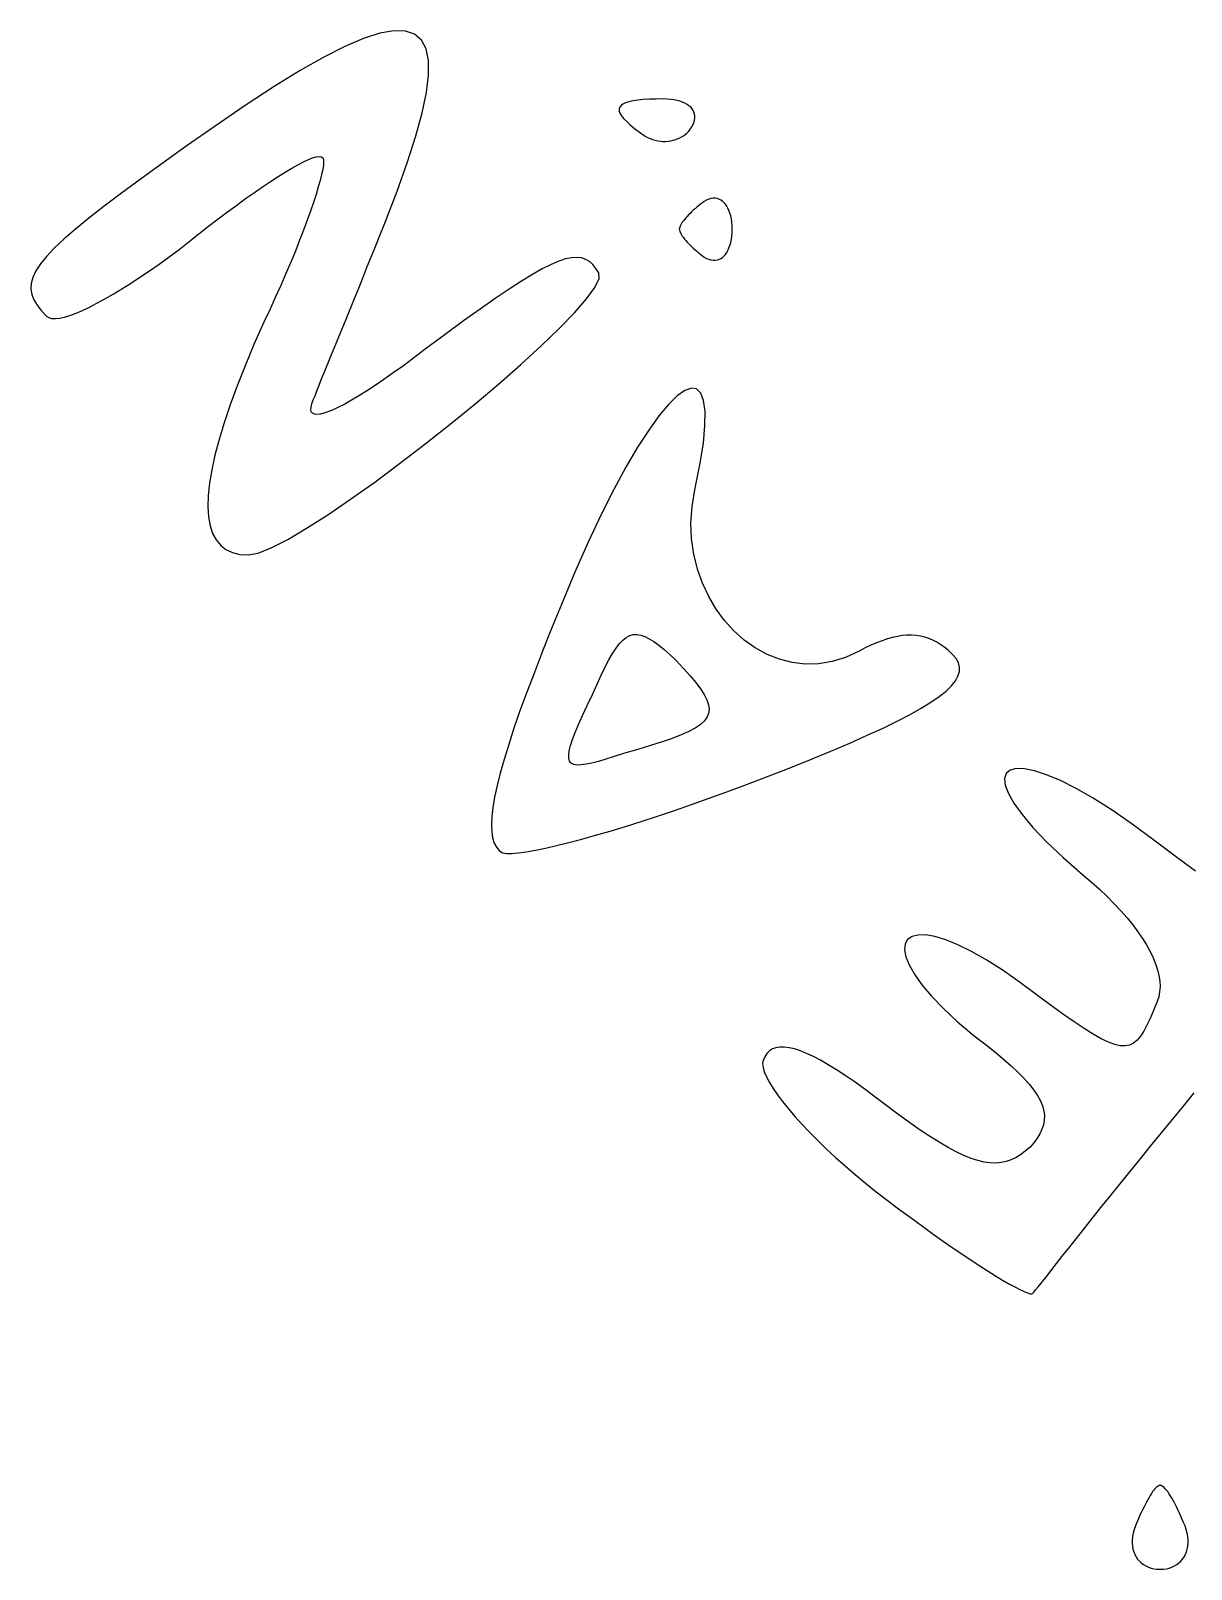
# Model space of a CAD drawing. Header units: metres. Extents: x -108.8 to -17.6, y -35.7 to 35.8.
# Drawn here: x -105.68 to -100.4, y -15.44 to -8.44 of the extents above; entities that cross this region are included whole.
import ezdxf

# ---------------------------------------------------------------- set-up
doc = ezdxf.new("R2010")
doc.units = ezdxf.units.M

msp = doc.modelspace()

# ---------------------------------------------------------------- linework, layer by layer
for p, q in [((-104.088, -8.45425), (-104.162, -8.47798)), ((-104.024, -8.44312), (-104.088, -8.45425)), ((-103.972, -8.44463), (-104.024, -8.44312)), ((-103.93, -8.45888), (-103.972, -8.44463)), ((-103.899, -8.48593), (-103.93, -8.45888)), ((-104.247, -8.51422), (-104.343, -8.56288)), ((-104.162, -8.47798), (-104.247, -8.51422)), ((-103.878, -8.52585), (-103.899, -8.48593)), ((-103.867, -8.57874), (-103.878, -8.52585)), ((-104.343, -8.56288), (-104.45, -8.62392)), ((-103.867, -8.64465), (-103.867, -8.57874)), ((-104.45, -8.62392), (-104.569, -8.69724)), ((-103.876, -8.72368), (-103.867, -8.64465)), ((-104.569, -8.69724), (-104.7, -8.78278)), ((-103.895, -8.81587), (-103.876, -8.72368)), ((-104.7, -8.78278), (-104.842, -8.88045)), ((-103.924, -8.92131), (-103.895, -8.81587)), ((-102.997, -8.79048), (-103, -8.7989)), ((-103, -8.7989), (-102.999, -8.8083)), ((-102.999, -8.8083), (-102.996, -8.81873)), ((-102.991, -8.78302), (-102.997, -8.79048)), ((-102.982, -8.77647), (-102.991, -8.78302)), ((-102.97, -8.77081), (-102.982, -8.77647)), ((-102.955, -8.76602), (-102.97, -8.77081)), ((-102.936, -8.76204), (-102.955, -8.76602)), ((-102.915, -8.75887), (-102.936, -8.76204)), ((-102.89, -8.75644), (-102.915, -8.75887)), ((-102.862, -8.75476), (-102.89, -8.75644)), ((-102.831, -8.75377), (-102.862, -8.75476)), ((-102.796, -8.75345), (-102.831, -8.75377)), ((-102.78, -8.75386), (-102.796, -8.75345)), ((-102.764, -8.7551), (-102.78, -8.75386)), ((-102.749, -8.75711), (-102.764, -8.7551)), ((-102.735, -8.75987), (-102.749, -8.75711)), ((-102.723, -8.76337), (-102.735, -8.75987)), ((-102.711, -8.76753), (-102.723, -8.76337)), ((-102.7, -8.77237), (-102.711, -8.76753)), ((-102.69, -8.77783), (-102.7, -8.77237)), ((-102.682, -8.78387), (-102.69, -8.77783)), ((-102.674, -8.79048), (-102.682, -8.78387)), ((-102.668, -8.79762), (-102.674, -8.79048)), ((-102.663, -8.80525), (-102.668, -8.79762)), ((-102.659, -8.81335), (-102.663, -8.80525)), ((-102.657, -8.8219), (-102.659, -8.81335)), ((-104.842, -8.88045), (-104.964, -8.96571)), ((-102.996, -8.81873), (-102.989, -8.8302)), ((-102.989, -8.8302), (-102.979, -8.84274)), ((-102.979, -8.84274), (-102.965, -8.8564)), ((-102.965, -8.8564), (-102.949, -8.8712)), ((-102.949, -8.8712), (-102.929, -8.88718)), ((-102.929, -8.88718), (-102.907, -8.90436)), ((-102.676, -8.89059), (-102.669, -8.88045)), ((-102.669, -8.88045), (-102.663, -8.86996)), ((-102.663, -8.86996), (-102.659, -8.85974)), ((-102.659, -8.85974), (-102.657, -8.84979)), ((-102.655, -8.83084), (-102.657, -8.8219)), ((-102.657, -8.84979), (-102.655, -8.84015)), ((-102.655, -8.84015), (-102.655, -8.83084)), ((-103.962, -9.04008), (-103.924, -8.92131)), ((-102.907, -8.90436), (-102.881, -8.92278)), ((-102.881, -8.92278), (-102.87, -8.9287)), ((-102.87, -8.9287), (-102.859, -8.93378)), ((-102.859, -8.93378), (-102.847, -8.93802)), ((-102.847, -8.93802), (-102.836, -8.94141)), ((-102.836, -8.94141), (-102.824, -8.94394)), ((-102.824, -8.94394), (-102.812, -8.94563)), ((-102.812, -8.94563), (-102.8, -8.94649)), ((-102.8, -8.94649), (-102.788, -8.94649)), ((-102.788, -8.94649), (-102.776, -8.94563)), ((-102.776, -8.94563), (-102.764, -8.94394)), ((-102.764, -8.94394), (-102.753, -8.94141)), ((-102.753, -8.94141), (-102.742, -8.93802)), ((-102.742, -8.93802), (-102.731, -8.93378)), ((-102.731, -8.93378), (-102.72, -8.9287)), ((-102.72, -8.9287), (-102.71, -8.92278)), ((-102.71, -8.92278), (-102.701, -8.916)), ((-102.701, -8.916), (-102.692, -8.90839)), ((-102.692, -8.90839), (-102.683, -8.89992)), ((-102.683, -8.89992), (-102.676, -8.89059)), ((-104.964, -8.96571), (-105.074, -9.04399)), ((-104.413, -9.0295), (-104.394, -9.0219)), ((-104.394, -9.0219), (-104.377, -9.01717)), ((-104.377, -9.01717), (-104.364, -9.01546)), ((-104.364, -9.01546), (-104.354, -9.01688)), ((-104.354, -9.01688), (-104.348, -9.02155)), ((-104.348, -9.02155), (-104.345, -9.02808)), ((-104.345, -9.02808), (-104.344, -9.03906)), ((-105.074, -9.04399), (-105.173, -9.11571)), ((-104.551, -9.10622), (-104.519, -9.08614)), ((-104.519, -9.08614), (-104.489, -9.06828)), ((-104.489, -9.06828), (-104.461, -9.05281)), ((-104.461, -9.05281), (-104.436, -9.03984)), ((-104.436, -9.03984), (-104.413, -9.0295)), ((-104.353, -9.09674), (-104.359, -9.12354)), ((-104.348, -9.07359), (-104.353, -9.09674)), ((-104.345, -9.05431), (-104.348, -9.07359)), ((-104.344, -9.03906), (-104.345, -9.05431)), ((-104.009, -9.17224), (-103.962, -9.04008)), ((-105.173, -9.11571), (-105.263, -9.18129)), ((-104.659, -9.17868), (-104.622, -9.15262)), ((-104.622, -9.15262), (-104.585, -9.12842)), ((-104.585, -9.12842), (-104.551, -9.10622)), ((-104.368, -9.15378), (-104.378, -9.18727)), ((-104.359, -9.12354), (-104.368, -9.15378)), ((-105.263, -9.18129), (-105.342, -9.24115)), ((-104.781, -9.26675), (-104.739, -9.23587)), ((-104.739, -9.23587), (-104.699, -9.20647)), ((-104.699, -9.20647), (-104.659, -9.17868)), ((-104.39, -9.22382), (-104.403, -9.26321)), ((-104.378, -9.18727), (-104.39, -9.22382)), ((-104.066, -9.31789), (-104.009, -9.17224)), ((-102.63, -9.23219), (-102.638, -9.23897)), ((-102.621, -9.22556), (-102.63, -9.23219)), ((-102.613, -9.21912), (-102.621, -9.22556)), ((-102.602, -9.2135), (-102.613, -9.21912)), ((-102.592, -9.20932), (-102.602, -9.2135)), ((-102.582, -9.20659), (-102.592, -9.20932)), ((-102.572, -9.20523), (-102.582, -9.20659)), ((-102.563, -9.20522), (-102.572, -9.20523)), ((-102.554, -9.20654), (-102.563, -9.20522)), ((-102.546, -9.20914), (-102.554, -9.20654)), ((-102.537, -9.21301), (-102.546, -9.20914)), ((-102.53, -9.21811), (-102.537, -9.21301)), ((-102.523, -9.2244), (-102.53, -9.21811)), ((-102.516, -9.23186), (-102.523, -9.2244)), ((-102.51, -9.24045), (-102.516, -9.23186)), ((-105.412, -9.29573), (-105.473, -9.34544)), ((-105.342, -9.24115), (-105.412, -9.29573)), ((-104.867, -9.33244), (-104.824, -9.29898)), ((-104.824, -9.29898), (-104.781, -9.26675)), ((-104.418, -9.30524), (-104.435, -9.34972)), ((-104.403, -9.26321), (-104.418, -9.30524)), ((-102.707, -9.30792), (-102.712, -9.31424)), ((-102.702, -9.30141), (-102.707, -9.30792)), ((-102.696, -9.29472), (-102.702, -9.30141)), ((-102.69, -9.2879), (-102.696, -9.29472)), ((-102.684, -9.28098), (-102.69, -9.2879)), ((-102.677, -9.27397), (-102.684, -9.28098)), ((-102.67, -9.26694), (-102.677, -9.27397)), ((-102.662, -9.25987), (-102.67, -9.26694)), ((-102.654, -9.25284), (-102.662, -9.25987)), ((-102.646, -9.24586), (-102.654, -9.25284)), ((-102.638, -9.23897), (-102.646, -9.24586)), ((-102.505, -9.25014), (-102.51, -9.24045)), ((-102.5, -9.26089), (-102.505, -9.25014)), ((-102.496, -9.27269), (-102.5, -9.26089)), ((-102.492, -9.28549), (-102.496, -9.27269)), ((-102.489, -9.29926), (-102.492, -9.28549)), ((-102.487, -9.31398), (-102.489, -9.29926)), ((-105.473, -9.34544), (-105.525, -9.3907)), ((-104.955, -9.40256), (-104.911, -9.36702)), ((-104.911, -9.36702), (-104.867, -9.33244)), ((-104.435, -9.34972), (-104.453, -9.39644)), ((-104.105, -9.41623), (-104.085, -9.36685)), ((-104.085, -9.36685), (-104.066, -9.31789)), ((-102.725, -9.34167), (-102.726, -9.3461)), ((-102.726, -9.3461), (-102.725, -9.35056)), ((-102.724, -9.33684), (-102.725, -9.34167)), ((-102.725, -9.35056), (-102.724, -9.35538)), ((-102.722, -9.33165), (-102.724, -9.33684)), ((-102.724, -9.35538), (-102.722, -9.36057)), ((-102.719, -9.32613), (-102.722, -9.33165)), ((-102.722, -9.36057), (-102.719, -9.36609)), ((-102.716, -9.32031), (-102.719, -9.32613)), ((-102.719, -9.36609), (-102.716, -9.3719)), ((-102.712, -9.31424), (-102.716, -9.32031)), ((-102.716, -9.3719), (-102.712, -9.37799)), ((-102.712, -9.37799), (-102.707, -9.38429)), ((-102.489, -9.39296), (-102.487, -9.37823)), ((-102.486, -9.32961), (-102.487, -9.31398)), ((-102.487, -9.37823), (-102.486, -9.36261)), ((-102.486, -9.3461), (-102.486, -9.32961)), ((-102.486, -9.36261), (-102.486, -9.3461)), ((-105.569, -9.43195), (-105.604, -9.46957)), ((-105.525, -9.3907), (-105.569, -9.43195)), ((-105.047, -9.47185), (-105.001, -9.43788)), ((-105.001, -9.43788), (-104.955, -9.40256)), ((-104.472, -9.44521), (-104.493, -9.49582)), ((-104.453, -9.39644), (-104.472, -9.44521)), ((-104.125, -9.46579), (-104.105, -9.41623)), ((-102.707, -9.38429), (-102.702, -9.39081)), ((-102.702, -9.39081), (-102.696, -9.39749)), ((-102.696, -9.39749), (-102.69, -9.40431)), ((-102.69, -9.40431), (-102.684, -9.41124)), ((-102.684, -9.41124), (-102.677, -9.41824)), ((-102.677, -9.41824), (-102.67, -9.42529)), ((-102.67, -9.42529), (-102.662, -9.43234)), ((-102.662, -9.43234), (-102.654, -9.43938)), ((-102.654, -9.43938), (-102.646, -9.44635)), ((-102.646, -9.44635), (-102.638, -9.45325)), ((-102.51, -9.45177), (-102.505, -9.44208)), ((-102.505, -9.44208), (-102.5, -9.43132)), ((-102.5, -9.43132), (-102.496, -9.41953)), ((-102.496, -9.41953), (-102.492, -9.40674)), ((-102.492, -9.40674), (-102.489, -9.39296)), ((-105.632, -9.50404), (-105.653, -9.53577)), ((-105.604, -9.46957), (-105.632, -9.50404)), ((-105.136, -9.53531), (-105.092, -9.50436)), ((-105.092, -9.50436), (-105.047, -9.47185)), ((-104.493, -9.49582), (-104.515, -9.54807)), ((-104.164, -9.56461), (-104.145, -9.51532)), ((-104.145, -9.51532), (-104.125, -9.46579)), ((-103.309, -9.50662), (-103.349, -9.52661)), ((-103.274, -9.49161), (-103.309, -9.50662)), ((-103.243, -9.48135), (-103.274, -9.49161)), ((-103.215, -9.47562), (-103.243, -9.48135)), ((-103.191, -9.4742), (-103.215, -9.47562)), ((-103.17, -9.47685), (-103.191, -9.4742)), ((-103.151, -9.48338), (-103.17, -9.47685)), ((-103.134, -9.49355), (-103.151, -9.48338)), ((-103.119, -9.50713), (-103.134, -9.49355)), ((-103.105, -9.52391), (-103.119, -9.50713)), ((-102.638, -9.45325), (-102.63, -9.46002)), ((-102.63, -9.46002), (-102.621, -9.46666)), ((-102.621, -9.46666), (-102.613, -9.47311)), ((-102.613, -9.47311), (-102.602, -9.47873)), ((-102.602, -9.47873), (-102.592, -9.48288)), ((-102.592, -9.48288), (-102.582, -9.48563)), ((-102.582, -9.48563), (-102.572, -9.487)), ((-102.572, -9.487), (-102.563, -9.487)), ((-102.563, -9.487), (-102.554, -9.48569)), ((-102.554, -9.48569), (-102.546, -9.48308)), ((-102.546, -9.48308), (-102.537, -9.4792)), ((-102.537, -9.4792), (-102.53, -9.47411)), ((-102.53, -9.47411), (-102.523, -9.46782)), ((-102.523, -9.46782), (-102.516, -9.46036)), ((-102.516, -9.46036), (-102.51, -9.45177)), ((-105.667, -9.56516), (-105.674, -9.59262)), ((-105.653, -9.53577), (-105.667, -9.56516)), ((-105.222, -9.59216), (-105.18, -9.56461)), ((-105.18, -9.56461), (-105.136, -9.53531)), ((-104.515, -9.54807), (-104.539, -9.60175)), ((-104.184, -9.61342), (-104.164, -9.56461)), ((-103.444, -9.5824), (-103.5, -9.61864)), ((-103.394, -9.55179), (-103.444, -9.5824)), ((-103.349, -9.52661), (-103.394, -9.55179)), ((-103.11, -9.61047), (-103.091, -9.57016)), ((-103.092, -9.54367), (-103.105, -9.52391)), ((-103.091, -9.57016), (-103.092, -9.54367)), ((-105.674, -9.59262), (-105.676, -9.61862)), ((-105.676, -9.61862), (-105.671, -9.64357)), ((-105.671, -9.64357), (-105.662, -9.66788)), ((-105.339, -9.66339), (-105.301, -9.64165)), ((-105.301, -9.64165), (-105.262, -9.61787)), ((-105.262, -9.61787), (-105.222, -9.59216)), ((-104.564, -9.65668), (-104.589, -9.71265)), ((-104.539, -9.60175), (-104.564, -9.65668)), ((-104.204, -9.66153), (-104.184, -9.61342)), ((-103.5, -9.61864), (-103.563, -9.66074)), ((-103.148, -9.66296), (-103.11, -9.61047)), ((-105.662, -9.66788), (-105.647, -9.69197)), ((-105.647, -9.69197), (-105.628, -9.71628)), ((-105.628, -9.71628), (-105.604, -9.74121)), ((-105.498, -9.7383), (-105.47, -9.72815)), ((-105.47, -9.72815), (-105.441, -9.71548)), ((-105.441, -9.71548), (-105.409, -9.70041)), ((-105.409, -9.70041), (-105.375, -9.68301)), ((-105.375, -9.68301), (-105.339, -9.66339)), ((-104.589, -9.71265), (-104.616, -9.76944)), ((-104.242, -9.75475), (-104.204, -9.66153)), ((-103.632, -9.70894), (-103.707, -9.76343)), ((-103.563, -9.66074), (-103.632, -9.70894)), ((-103.272, -9.79788), (-103.203, -9.72598)), ((-103.203, -9.72598), (-103.148, -9.66296)), ((-105.604, -9.74121), (-105.594, -9.74811)), ((-105.594, -9.74811), (-105.581, -9.75192)), ((-105.581, -9.75192), (-105.564, -9.75276)), ((-105.564, -9.75276), (-105.545, -9.7507)), ((-105.545, -9.7507), (-105.523, -9.74585)), ((-105.523, -9.74585), (-105.498, -9.7383)), ((-104.616, -9.76944), (-104.661, -9.87073)), ((-104.311, -9.92305), (-104.242, -9.75475)), ((-103.707, -9.76343), (-103.791, -9.82446)), ((-103.354, -9.87704), (-103.272, -9.79788)), ((-103.791, -9.82446), (-103.882, -9.89224)), ((-104.661, -9.87073), (-104.701, -9.9671)), ((-104.34, -9.99455), (-104.311, -9.92305)), ((-103.882, -9.89224), (-103.981, -9.967)), ((-103.447, -9.96181), (-103.354, -9.87704)), ((-104.701, -9.9671), (-104.737, -10.0585)), ((-104.353, -10.0264), (-104.34, -9.99455)), ((-104.027, -9.99959), (-104.07, -10.0296)), ((-103.981, -9.967), (-104.027, -9.99959)), ((-103.548, -10.0505), (-103.447, -9.96181)), ((-104.737, -10.0585), (-104.769, -10.145)), ((-104.375, -10.081), (-104.364, -10.0553)), ((-104.364, -10.0553), (-104.353, -10.0264)), ((-104.11, -10.0571), (-104.149, -10.082)), ((-104.07, -10.0296), (-104.11, -10.0571)), ((-103.656, -10.1416), (-103.548, -10.0505)), ((-102.671, -10.069), (-102.701, -10.0798)), ((-102.647, -10.0728), (-102.671, -10.069)), ((-102.628, -10.0913), (-102.647, -10.0728)), ((-104.769, -10.145), (-104.796, -10.2265)), ((-104.401, -10.1548), (-104.398, -10.1399)), ((-104.398, -10.1399), (-104.391, -10.1222)), ((-104.391, -10.1222), (-104.383, -10.1034)), ((-104.383, -10.1034), (-104.375, -10.081)), ((-104.248, -10.1412), (-104.276, -10.1557)), ((-104.217, -10.1241), (-104.248, -10.1412)), ((-104.184, -10.1044), (-104.217, -10.1241)), ((-104.149, -10.082), (-104.184, -10.1044)), ((-103.768, -10.2333), (-103.656, -10.1416)), ((-102.775, -10.1432), (-102.819, -10.1951)), ((-102.736, -10.1046), (-102.775, -10.1432)), ((-102.701, -10.0798), (-102.736, -10.1046)), ((-102.615, -10.1249), (-102.628, -10.0913)), ((-102.608, -10.1739), (-102.615, -10.1249)), ((-104.402, -10.167), (-104.401, -10.1548)), ((-104.4, -10.1765), (-104.402, -10.167)), ((-104.394, -10.1833), (-104.4, -10.1765)), ((-104.386, -10.1874), (-104.394, -10.1833)), ((-104.375, -10.1888), (-104.386, -10.1874)), ((-104.36, -10.1875), (-104.375, -10.1888)), ((-104.343, -10.1835), (-104.36, -10.1875)), ((-104.324, -10.1769), (-104.343, -10.1835)), ((-104.301, -10.1676), (-104.324, -10.1769)), ((-104.276, -10.1557), (-104.301, -10.1676)), ((-102.819, -10.1951), (-102.865, -10.2602)), ((-102.609, -10.2388), (-102.608, -10.1739)), ((-104.796, -10.2265), (-104.819, -10.303)), ((-103.883, -10.3241), (-103.768, -10.2333)), ((-102.865, -10.2602), (-102.916, -10.338)), ((-102.616, -10.3197), (-102.609, -10.2388)), ((-104.819, -10.303), (-104.838, -10.3744)), ((-103.998, -10.4123), (-103.883, -10.3241)), ((-102.916, -10.338), (-102.969, -10.4283)), ((-102.632, -10.4172), (-102.616, -10.3197)), ((-104.838, -10.3744), (-104.853, -10.4407)), ((-104.111, -10.4963), (-103.998, -10.4123)), ((-102.969, -10.4283), (-103.024, -10.5305)), ((-102.655, -10.5314), (-102.632, -10.4172)), ((-104.853, -10.4407), (-104.863, -10.5019)), ((-104.221, -10.5744), (-104.111, -10.4963)), ((-104.869, -10.5579), (-104.87, -10.6087)), ((-104.863, -10.5019), (-104.869, -10.5579)), ((-103.024, -10.5305), (-103.081, -10.6445)), ((-102.668, -10.6071), (-102.655, -10.5314)), ((-104.87, -10.6087), (-104.867, -10.6544)), ((-104.325, -10.645), (-104.221, -10.5744)), ((-102.673, -10.6815), (-102.668, -10.6071)), ((-104.867, -10.6544), (-104.86, -10.6948)), ((-104.86, -10.6948), (-104.849, -10.7299)), ((-104.507, -10.757), (-104.421, -10.7064)), ((-104.421, -10.7064), (-104.325, -10.645)), ((-103.081, -10.6445), (-103.14, -10.7699)), ((-102.67, -10.7541), (-102.673, -10.6815)), ((-104.849, -10.7299), (-104.833, -10.7596)), ((-104.833, -10.7596), (-104.812, -10.7841)), ((-104.582, -10.7953), (-104.507, -10.757)), ((-103.14, -10.7699), (-103.201, -10.9064)), ((-102.66, -10.8245), (-102.67, -10.7541)), ((-104.812, -10.7841), (-104.788, -10.8032)), ((-104.788, -10.8032), (-104.759, -10.8168)), ((-104.759, -10.8168), (-104.725, -10.825)), ((-104.725, -10.825), (-104.687, -10.8278)), ((-104.687, -10.8278), (-104.642, -10.8194)), ((-104.642, -10.8194), (-104.582, -10.7953)), ((-102.643, -10.8922), (-102.66, -10.8245)), ((-103.201, -10.9064), (-103.262, -11.0536)), ((-102.621, -10.9566), (-102.643, -10.8922)), ((-102.592, -11.0175), (-102.621, -10.9566)), ((-103.262, -11.0536), (-103.307, -11.1626)), ((-102.558, -11.0742), (-102.592, -11.0175)), ((-102.52, -11.1264), (-102.558, -11.0742)), ((-102.477, -11.1735), (-102.52, -11.1264)), ((-103.307, -11.1626), (-103.348, -11.2654)), ((-102.967, -11.2029), (-102.951, -11.1947)), ((-102.951, -11.1947), (-102.935, -11.1902)), ((-102.935, -11.1902), (-102.918, -11.1895)), ((-102.918, -11.1895), (-102.901, -11.1924)), ((-102.901, -11.1924), (-102.882, -11.1988)), ((-102.43, -11.2151), (-102.477, -11.1735)), ((-101.711, -11.195), (-101.733, -11.1984)), ((-101.69, -11.1932), (-101.711, -11.195)), ((-101.669, -11.1929), (-101.69, -11.1932)), ((-101.649, -11.1942), (-101.669, -11.1929)), ((-101.629, -11.1971), (-101.649, -11.1942)), ((-101.609, -11.2017), (-101.629, -11.1971)), ((-103.348, -11.2654), (-103.385, -11.362)), ((-103.029, -11.2758), (-103.013, -11.2514)), ((-103.013, -11.2514), (-102.998, -11.2312)), ((-102.998, -11.2312), (-102.982, -11.2151)), ((-102.982, -11.2151), (-102.967, -11.2029)), ((-102.882, -11.1988), (-102.863, -11.2088)), ((-102.863, -11.2088), (-102.842, -11.2221)), ((-102.842, -11.2221), (-102.819, -11.2387)), ((-102.819, -11.2387), (-102.795, -11.2586)), ((-102.795, -11.2586), (-102.768, -11.2815)), ((-102.38, -11.2508), (-102.43, -11.2151)), ((-102.326, -11.28), (-102.38, -11.2508)), ((-101.907, -11.2652), (-101.969, -11.2941)), ((-101.88, -11.2511), (-101.907, -11.2652)), ((-101.854, -11.2386), (-101.88, -11.2511)), ((-101.828, -11.2275), (-101.854, -11.2386)), ((-101.803, -11.2179), (-101.828, -11.2275)), ((-101.779, -11.2099), (-101.803, -11.2179)), ((-101.756, -11.2034), (-101.779, -11.2099)), ((-101.733, -11.1984), (-101.756, -11.2034)), ((-101.59, -11.2078), (-101.609, -11.2017)), ((-101.572, -11.2156), (-101.59, -11.2078)), ((-101.554, -11.225), (-101.572, -11.2156)), ((-101.536, -11.2361), (-101.554, -11.225)), ((-101.518, -11.2488), (-101.536, -11.2361)), ((-101.501, -11.2632), (-101.518, -11.2488)), ((-101.484, -11.2793), (-101.501, -11.2632)), ((-103.081, -11.3746), (-103.063, -11.3373)), ((-103.063, -11.3373), (-103.046, -11.3044)), ((-103.046, -11.3044), (-103.029, -11.2758)), ((-102.768, -11.2815), (-102.74, -11.3076)), ((-102.74, -11.3076), (-102.706, -11.3441)), ((-102.27, -11.3023), (-102.326, -11.28)), ((-102.212, -11.3173), (-102.27, -11.3023)), ((-102.153, -11.3244), (-102.212, -11.3173)), ((-102.092, -11.3232), (-102.153, -11.3244)), ((-102.031, -11.3132), (-102.092, -11.3232)), ((-101.969, -11.2941), (-102.031, -11.3132)), ((-101.467, -11.2985), (-101.484, -11.2793)), ((-101.456, -11.318), (-101.467, -11.2985)), ((-101.451, -11.3379), (-101.456, -11.318)), ((-101.451, -11.3584), (-101.451, -11.3379)), ((-103.385, -11.362), (-103.42, -11.4527)), ((-103.1, -11.4164), (-103.081, -11.3746)), ((-102.706, -11.3441), (-102.676, -11.3777)), ((-102.676, -11.3777), (-102.65, -11.4086)), ((-101.488, -11.4239), (-101.47, -11.4012)), ((-101.47, -11.4012), (-101.458, -11.3794)), ((-101.458, -11.3794), (-101.451, -11.3584)), ((-103.42, -11.4527), (-103.451, -11.5375)), ((-103.145, -11.5132), (-103.121, -11.4628)), ((-103.121, -11.4628), (-103.1, -11.4164)), ((-102.65, -11.4086), (-102.629, -11.4369)), ((-102.629, -11.4369), (-102.612, -11.463)), ((-102.612, -11.463), (-102.6, -11.487)), ((-101.581, -11.498), (-101.543, -11.4722)), ((-101.543, -11.4722), (-101.512, -11.4475)), ((-101.512, -11.4475), (-101.488, -11.4239)), ((-103.451, -11.5375), (-103.478, -11.6165)), ((-103.166, -11.5587), (-103.145, -11.5132)), ((-102.6, -11.487), (-102.593, -11.5092)), ((-102.593, -11.5092), (-102.59, -11.5297)), ((-102.59, -11.5297), (-102.593, -11.5489)), ((-101.676, -11.5536), (-101.625, -11.5252)), ((-101.625, -11.5252), (-101.581, -11.498)), ((-103.478, -11.6165), (-103.502, -11.6899)), ((-103.199, -11.6356), (-103.184, -11.5994)), ((-103.184, -11.5994), (-103.166, -11.5587)), ((-102.654, -11.616), (-102.683, -11.6314)), ((-102.631, -11.6002), (-102.654, -11.616)), ((-102.613, -11.5839), (-102.631, -11.6002)), ((-102.6, -11.5668), (-102.613, -11.5839)), ((-102.593, -11.5489), (-102.6, -11.5668)), ((-101.871, -11.6484), (-101.799, -11.6152)), ((-101.799, -11.6152), (-101.734, -11.5836)), ((-101.734, -11.5836), (-101.676, -11.5536)), ((-103.221, -11.6949), (-103.212, -11.6674)), ((-103.212, -11.6674), (-103.199, -11.6356)), ((-102.804, -11.6785), (-102.857, -11.695)), ((-102.758, -11.6625), (-102.804, -11.6785)), ((-102.718, -11.6469), (-102.758, -11.6625)), ((-102.683, -11.6314), (-102.718, -11.6469)), ((-102.037, -11.7204), (-101.95, -11.6835)), ((-101.95, -11.6835), (-101.871, -11.6484)), ((-103.523, -11.7578), (-103.54, -11.8202)), ((-103.502, -11.6899), (-103.523, -11.7578)), ((-103.229, -11.738), (-103.227, -11.7184)), ((-103.229, -11.7539), (-103.229, -11.738)), ((-103.225, -11.7662), (-103.229, -11.7539)), ((-103.227, -11.7184), (-103.221, -11.6949)), ((-103.06, -11.7569), (-103.094, -11.767)), ((-103.022, -11.7448), (-103.06, -11.7569)), ((-102.98, -11.7309), (-103.022, -11.7448)), ((-102.915, -11.7124), (-102.98, -11.7309)), ((-102.857, -11.695), (-102.915, -11.7124)), ((-102.132, -11.7594), (-102.037, -11.7204)), ((-103.54, -11.8202), (-103.555, -11.8773)), ((-103.217, -11.7751), (-103.225, -11.7662)), ((-103.206, -11.7808), (-103.217, -11.7751)), ((-103.191, -11.7834), (-103.206, -11.7808)), ((-103.173, -11.7832), (-103.191, -11.7834)), ((-103.15, -11.7803), (-103.173, -11.7832)), ((-103.124, -11.7748), (-103.15, -11.7803)), ((-103.094, -11.767), (-103.124, -11.7748)), ((-102.345, -11.8438), (-102.234, -11.8005)), ((-102.234, -11.8005), (-102.132, -11.7594)), ((-101.239, -11.8218), (-101.246, -11.8446)), ((-101.221, -11.8067), (-101.239, -11.8218)), ((-101.193, -11.7996), (-101.221, -11.8067)), ((-101.156, -11.8007), (-101.193, -11.7996)), ((-101.11, -11.81), (-101.156, -11.8007)), ((-101.055, -11.8279), (-101.11, -11.81)), ((-100.992, -11.8546), (-101.055, -11.8279)), ((-103.555, -11.8773), (-103.566, -11.9292)), ((-102.509, -11.9055), (-102.427, -11.8751)), ((-102.427, -11.8751), (-102.345, -11.8438)), ((-101.246, -11.8446), (-101.243, -11.8749)), ((-101.243, -11.8749), (-101.229, -11.9125)), ((-100.921, -11.8902), (-100.992, -11.8546)), ((-100.843, -11.9349), (-100.921, -11.8902)), ((-103.566, -11.9292), (-103.574, -11.9761)), ((-102.748, -11.99), (-102.67, -11.963)), ((-102.67, -11.963), (-102.59, -11.9348)), ((-102.59, -11.9348), (-102.509, -11.9055)), ((-101.229, -11.9125), (-101.204, -11.9573)), ((-101.204, -11.9573), (-101.166, -12.009)), ((-100.757, -11.989), (-100.843, -11.9349)), ((-103.579, -12.018), (-103.58, -12.0551)), ((-103.574, -11.9761), (-103.579, -12.018)), ((-102.899, -12.0398), (-102.825, -12.0156)), ((-102.825, -12.0156), (-102.748, -11.99)), ((-101.166, -12.009), (-101.117, -12.0675)), ((-100.665, -12.0526), (-100.757, -11.989)), ((-103.58, -12.0551), (-103.579, -12.0874)), ((-103.579, -12.0874), (-103.575, -12.1152)), ((-103.169, -12.1207), (-103.107, -12.1031)), ((-103.107, -12.1031), (-103.04, -12.0837)), ((-103.04, -12.0837), (-102.971, -12.0626)), ((-102.971, -12.0626), (-102.899, -12.0398)), ((-101.117, -12.0675), (-101.055, -12.1325)), ((-100.567, -12.126), (-100.665, -12.0526)), ((-103.575, -12.1152), (-103.568, -12.1384)), ((-103.568, -12.1384), (-103.558, -12.1573)), ((-103.558, -12.1573), (-103.545, -12.1719)), ((-103.545, -12.1719), (-103.53, -12.1824)), ((-103.422, -12.1784), (-103.38, -12.1712)), ((-103.38, -12.1712), (-103.334, -12.1617)), ((-103.334, -12.1617), (-103.284, -12.1501)), ((-103.284, -12.1501), (-103.228, -12.1364)), ((-103.228, -12.1364), (-103.169, -12.1207)), ((-101.055, -12.1325), (-100.98, -12.2038)), ((-100.518, -12.1618), (-100.567, -12.126)), ((-100.47, -12.1974), (-100.518, -12.1618)), ((-103.53, -12.1824), (-103.512, -12.1853)), ((-103.512, -12.1853), (-103.488, -12.1855)), ((-103.488, -12.1855), (-103.457, -12.1832)), ((-103.457, -12.1832), (-103.422, -12.1784)), ((-100.98, -12.2038), (-100.891, -12.2812)), ((-100.423, -12.2324), (-100.47, -12.1974)), ((-100.377, -12.2668), (-100.423, -12.2324)), ((-100.891, -12.2812), (-100.852, -12.315)), ((-100.852, -12.315), (-100.815, -12.3485)), ((-100.815, -12.3485), (-100.78, -12.3817)), ((-100.78, -12.3817), (-100.748, -12.4145)), ((-100.748, -12.4145), (-100.717, -12.447)), ((-100.717, -12.447), (-100.689, -12.4791)), ((-100.689, -12.4791), (-100.663, -12.5107)), ((-100.663, -12.5107), (-100.64, -12.5418)), ((-101.698, -12.5976), (-101.701, -12.6237)), ((-101.687, -12.5775), (-101.698, -12.5976)), ((-101.667, -12.5638), (-101.687, -12.5775)), ((-101.64, -12.5568), (-101.667, -12.5638)), ((-101.605, -12.5567), (-101.64, -12.5568)), ((-101.563, -12.5638), (-101.605, -12.5567)), ((-101.514, -12.5784), (-101.563, -12.5638)), ((-101.458, -12.6009), (-101.514, -12.5784)), ((-100.64, -12.5418), (-100.619, -12.5723)), ((-100.619, -12.5723), (-100.6, -12.6022)), ((-101.701, -12.6237), (-101.695, -12.6556)), ((-101.695, -12.6556), (-101.68, -12.6929)), ((-101.396, -12.6315), (-101.458, -12.6009)), ((-101.327, -12.6706), (-101.396, -12.6315)), ((-100.6, -12.6022), (-100.584, -12.6316)), ((-100.584, -12.6316), (-100.57, -12.6602)), ((-100.57, -12.6602), (-100.559, -12.6881)), ((-101.68, -12.6929), (-101.656, -12.7354)), ((-101.656, -12.7354), (-101.622, -12.7828)), ((-101.253, -12.7183), (-101.327, -12.6706)), ((-101.173, -12.7751), (-101.253, -12.7183)), ((-100.559, -12.6881), (-100.55, -12.7152)), ((-100.55, -12.7152), (-100.544, -12.7416)), ((-101.622, -12.7828), (-101.578, -12.8347)), ((-101.103, -12.8274), (-101.173, -12.7751)), ((-100.544, -12.7416), (-100.54, -12.7671)), ((-100.539, -12.7917), (-100.541, -12.8154)), ((-100.54, -12.7671), (-100.539, -12.7917)), ((-101.578, -12.8347), (-101.524, -12.8909)), ((-101.039, -12.8743), (-101.103, -12.8274)), ((-100.982, -12.9157), (-101.039, -12.8743)), ((-100.552, -12.8598), (-100.569, -12.9)), ((-100.545, -12.8381), (-100.552, -12.8598)), ((-100.541, -12.8154), (-100.545, -12.8381)), ((-101.524, -12.8909), (-101.46, -12.9511)), ((-100.93, -12.9519), (-100.982, -12.9157)), ((-100.584, -12.9359), (-100.599, -12.9674)), ((-100.569, -12.9), (-100.584, -12.9359)), ((-101.46, -12.9511), (-101.385, -13.015)), ((-101.385, -13.015), (-101.336, -13.0521)), ((-100.884, -12.9828), (-100.93, -12.9519)), ((-100.843, -13.0085), (-100.884, -12.9828)), ((-100.806, -13.0291), (-100.843, -13.0085)), ((-100.628, -13.0172), (-100.643, -13.0353)), ((-100.613, -12.9946), (-100.628, -13.0172)), ((-100.599, -12.9674), (-100.613, -12.9946)), ((-102.316, -13.084), (-102.328, -13.0957)), ((-102.302, -13.0753), (-102.316, -13.084)), ((-102.286, -13.0695), (-102.302, -13.0753)), ((-102.268, -13.0665), (-102.286, -13.0695)), ((-102.248, -13.0665), (-102.268, -13.0665)), ((-102.226, -13.0694), (-102.248, -13.0665)), ((-102.202, -13.0752), (-102.226, -13.0694)), ((-102.175, -13.0838), (-102.202, -13.0752)), ((-102.147, -13.0953), (-102.175, -13.0838)), ((-101.336, -13.0521), (-101.292, -13.0871)), ((-101.292, -13.0871), (-101.252, -13.1203)), ((-100.774, -13.0447), (-100.806, -13.0291)), ((-100.745, -13.0552), (-100.774, -13.0447)), ((-100.72, -13.0609), (-100.745, -13.0552)), ((-100.698, -13.0616), (-100.72, -13.0609)), ((-100.678, -13.0576), (-100.698, -13.0616)), ((-100.659, -13.0488), (-100.678, -13.0576)), ((-100.643, -13.0353), (-100.659, -13.0488)), ((-102.345, -13.1279), (-102.347, -13.1421)), ((-102.347, -13.1421), (-102.345, -13.1594)), ((-102.337, -13.1103), (-102.345, -13.1279)), ((-102.328, -13.0957), (-102.337, -13.1103)), ((-102.116, -13.1096), (-102.147, -13.0953)), ((-102.083, -13.1268), (-102.116, -13.1096)), ((-102.048, -13.1468), (-102.083, -13.1268)), ((-102.011, -13.1696), (-102.048, -13.1468)), ((-101.252, -13.1203), (-101.216, -13.1518)), ((-101.216, -13.1518), (-101.185, -13.1817)), ((-102.345, -13.1594), (-102.339, -13.1794)), ((-102.339, -13.1794), (-102.329, -13.2021)), ((-102.329, -13.2021), (-102.316, -13.2271)), ((-102.316, -13.2271), (-102.299, -13.2544)), ((-101.972, -13.1952), (-102.011, -13.1696)), ((-101.931, -13.2236), (-101.972, -13.1952)), ((-101.887, -13.2548), (-101.931, -13.2236)), ((-101.185, -13.1817), (-101.157, -13.2101)), ((-101.157, -13.2101), (-101.133, -13.2371)), ((-102.299, -13.2544), (-102.279, -13.2837)), ((-102.279, -13.2837), (-102.256, -13.3148)), ((-101.842, -13.2887), (-101.887, -13.2548)), ((-101.794, -13.3254), (-101.842, -13.2887)), ((-101.133, -13.2371), (-101.113, -13.2629)), ((-101.113, -13.2629), (-101.096, -13.2876)), ((-101.096, -13.2876), (-101.083, -13.3113)), ((-100.432, -13.3351), (-100.383, -13.2752)), ((-102.256, -13.3148), (-102.229, -13.3476)), ((-102.229, -13.3476), (-102.2, -13.3819)), ((-101.737, -13.3679), (-101.794, -13.3254)), ((-101.683, -13.4064), (-101.737, -13.3679)), ((-101.083, -13.3113), (-101.074, -13.3342)), ((-101.074, -13.3342), (-101.068, -13.3564)), ((-101.068, -13.3564), (-101.065, -13.3779)), ((-100.482, -13.396), (-100.432, -13.3351)), ((-102.2, -13.3819), (-102.168, -13.4174)), ((-102.168, -13.4174), (-102.133, -13.454)), ((-101.634, -13.4411), (-101.683, -13.4064)), ((-101.069, -13.4198), (-101.076, -13.4404)), ((-101.066, -13.399), (-101.069, -13.4198)), ((-101.065, -13.3779), (-101.066, -13.399)), ((-100.532, -13.457), (-100.482, -13.396)), ((-102.133, -13.454), (-102.096, -13.4915)), ((-102.096, -13.4915), (-102.057, -13.5297)), ((-101.587, -13.472), (-101.634, -13.4411)), ((-101.544, -13.4992), (-101.587, -13.472)), ((-101.503, -13.5228), (-101.544, -13.4992)), ((-101.113, -13.502), (-101.131, -13.523)), ((-101.098, -13.4813), (-101.113, -13.502)), ((-101.086, -13.4608), (-101.098, -13.4813)), ((-101.076, -13.4404), (-101.086, -13.4608)), ((-100.582, -13.5172), (-100.532, -13.457)), ((-102.057, -13.5297), (-102.015, -13.5684)), ((-102.015, -13.5684), (-101.972, -13.6074)), ((-101.466, -13.5429), (-101.503, -13.5228)), ((-101.431, -13.5596), (-101.466, -13.5429)), ((-101.398, -13.5729), (-101.431, -13.5596)), ((-101.367, -13.583), (-101.398, -13.5729)), ((-101.194, -13.5693), (-101.216, -13.5797)), ((-101.173, -13.5563), (-101.194, -13.5693)), ((-101.152, -13.5409), (-101.173, -13.5563)), ((-101.131, -13.523), (-101.152, -13.5409)), ((-100.677, -13.634), (-100.63, -13.5762)), ((-100.63, -13.5762), (-100.582, -13.5172)), ((-101.972, -13.6074), (-101.926, -13.6466)), ((-101.926, -13.6466), (-101.879, -13.6857)), ((-101.339, -13.5899), (-101.367, -13.583)), ((-101.312, -13.5937), (-101.339, -13.5899)), ((-101.286, -13.5945), (-101.312, -13.5937)), ((-101.262, -13.5923), (-101.286, -13.5945)), ((-101.239, -13.5874), (-101.262, -13.5923)), ((-101.216, -13.5797), (-101.239, -13.5874)), ((-100.722, -13.6901), (-100.677, -13.634)), ((-101.879, -13.6857), (-101.83, -13.7245)), ((-100.766, -13.7445), (-100.722, -13.6901)), ((-101.83, -13.7245), (-101.78, -13.7629)), ((-101.78, -13.7629), (-101.728, -13.8025)), ((-100.808, -13.7968), (-100.766, -13.7445)), ((-101.728, -13.8025), (-101.676, -13.8407)), ((-101.676, -13.8407), (-101.626, -13.8774)), ((-100.885, -13.8944), (-100.848, -13.8469)), ((-100.848, -13.8469), (-100.808, -13.7968)), ((-101.626, -13.8774), (-101.577, -13.9126)), ((-101.577, -13.9126), (-101.53, -13.9461)), ((-100.921, -13.9393), (-100.885, -13.8944)), ((-101.53, -13.9461), (-101.484, -13.9779)), ((-101.484, -13.9779), (-101.44, -14.0078)), ((-100.985, -14.0198), (-100.954, -13.9811)), ((-100.954, -13.9811), (-100.921, -13.9393)), ((-101.44, -14.0078), (-101.398, -14.0359)), ((-101.398, -14.0359), (-101.359, -14.0618)), ((-101.359, -14.0618), (-101.321, -14.0857)), ((-101.059, -14.1143), (-100.985, -14.0198)), ((-101.321, -14.0857), (-101.287, -14.1073)), ((-101.287, -14.1073), (-101.255, -14.1266)), ((-101.255, -14.1266), (-101.226, -14.1435)), ((-101.093, -14.1571), (-101.059, -14.1143)), ((-101.226, -14.1435), (-101.2, -14.1579)), ((-101.2, -14.1579), (-101.177, -14.1697)), ((-101.177, -14.1697), (-101.157, -14.1788)), ((-101.157, -14.1788), (-101.142, -14.1851)), ((-101.142, -14.1851), (-101.129, -14.1885)), ((-101.129, -14.1885), (-101.121, -14.1889)), ((-101.121, -14.1889), (-101.117, -14.1862)), ((-101.117, -14.1862), (-101.113, -14.1815)), ((-101.113, -14.1815), (-101.105, -14.1717)), ((-101.105, -14.1717), (-101.093, -14.1571)), ((-100.589, -15.1158), (-100.595, -15.1262)), ((-100.584, -15.1061), (-100.589, -15.1158)), ((-100.578, -15.0972), (-100.584, -15.1061)), ((-100.573, -15.0892), (-100.578, -15.0972)), ((-100.567, -15.0821), (-100.573, -15.0892)), ((-100.562, -15.0759), (-100.567, -15.0821)), ((-100.557, -15.0707), (-100.562, -15.0759)), ((-100.552, -15.0666), (-100.557, -15.0707)), ((-100.547, -15.0636), (-100.552, -15.0666)), ((-100.543, -15.0617), (-100.547, -15.0636)), ((-100.538, -15.0611), (-100.543, -15.0617)), ((-100.534, -15.0617), (-100.538, -15.0611)), ((-100.529, -15.0636), (-100.534, -15.0617)), ((-100.525, -15.0666), (-100.529, -15.0636)), ((-100.52, -15.0707), (-100.525, -15.0666)), ((-100.515, -15.0759), (-100.52, -15.0707)), ((-100.509, -15.0821), (-100.515, -15.0759)), ((-100.504, -15.0892), (-100.509, -15.0821)), ((-100.499, -15.0972), (-100.504, -15.0892)), ((-100.493, -15.1061), (-100.499, -15.0972)), ((-100.487, -15.1158), (-100.493, -15.1061)), ((-100.481, -15.1262), (-100.487, -15.1158)), ((-100.626, -15.1875), (-100.632, -15.2013)), ((-100.62, -15.1742), (-100.626, -15.1875)), ((-100.613, -15.1614), (-100.62, -15.1742)), ((-100.607, -15.149), (-100.613, -15.1614)), ((-100.601, -15.1373), (-100.607, -15.149)), ((-100.595, -15.1262), (-100.601, -15.1373)), ((-100.475, -15.1373), (-100.481, -15.1262)), ((-100.469, -15.149), (-100.475, -15.1373)), ((-100.463, -15.1614), (-100.469, -15.149)), ((-100.457, -15.1742), (-100.463, -15.1614)), ((-100.451, -15.1875), (-100.457, -15.1742)), ((-100.444, -15.2013), (-100.451, -15.1875)), ((-100.651, -15.2446), (-100.657, -15.2613)), ((-100.645, -15.2299), (-100.651, -15.2446)), ((-100.639, -15.2154), (-100.645, -15.2299)), ((-100.632, -15.2013), (-100.639, -15.2154)), ((-100.438, -15.2154), (-100.444, -15.2013)), ((-100.432, -15.2299), (-100.438, -15.2154)), ((-100.425, -15.2446), (-100.432, -15.2299)), ((-100.42, -15.2613), (-100.425, -15.2446)), ((-100.664, -15.2933), (-100.665, -15.3084)), ((-100.665, -15.3084), (-100.665, -15.323)), ((-100.665, -15.323), (-100.664, -15.337)), ((-100.661, -15.2775), (-100.664, -15.2933)), ((-100.657, -15.2613), (-100.661, -15.2775)), ((-100.416, -15.2775), (-100.42, -15.2613)), ((-100.413, -15.2933), (-100.416, -15.2775)), ((-100.411, -15.3084), (-100.413, -15.2933)), ((-100.412, -15.337), (-100.411, -15.323)), ((-100.411, -15.323), (-100.411, -15.3084)), ((-100.664, -15.337), (-100.662, -15.3503)), ((-100.662, -15.3503), (-100.658, -15.3629)), ((-100.658, -15.3629), (-100.654, -15.3747)), ((-100.654, -15.3747), (-100.648, -15.3857)), ((-100.648, -15.3857), (-100.641, -15.3958)), ((-100.641, -15.3958), (-100.633, -15.4051)), ((-100.444, -15.4051), (-100.436, -15.3958)), ((-100.436, -15.3958), (-100.429, -15.3857)), ((-100.429, -15.3857), (-100.423, -15.3747)), ((-100.423, -15.3747), (-100.418, -15.3629)), ((-100.418, -15.3629), (-100.415, -15.3503)), ((-100.415, -15.3503), (-100.412, -15.337)), ((-100.633, -15.4051), (-100.624, -15.4134)), ((-100.624, -15.4134), (-100.614, -15.4208)), ((-100.614, -15.4208), (-100.604, -15.4271)), ((-100.604, -15.4271), (-100.592, -15.4324)), ((-100.592, -15.4324), (-100.58, -15.4366)), ((-100.58, -15.4366), (-100.567, -15.4396)), ((-100.567, -15.4396), (-100.553, -15.4415)), ((-100.553, -15.4415), (-100.538, -15.4421)), ((-100.538, -15.4421), (-100.524, -15.4415)), ((-100.524, -15.4415), (-100.51, -15.4396)), ((-100.51, -15.4396), (-100.497, -15.4366)), ((-100.497, -15.4366), (-100.485, -15.4324)), ((-100.485, -15.4324), (-100.473, -15.4271)), ((-100.473, -15.4271), (-100.462, -15.4208)), ((-100.462, -15.4208), (-100.453, -15.4134)), ((-100.453, -15.4134), (-100.444, -15.4051))]:
    msp.add_line(p, q)

doc.saveas('drawing.dxf')
